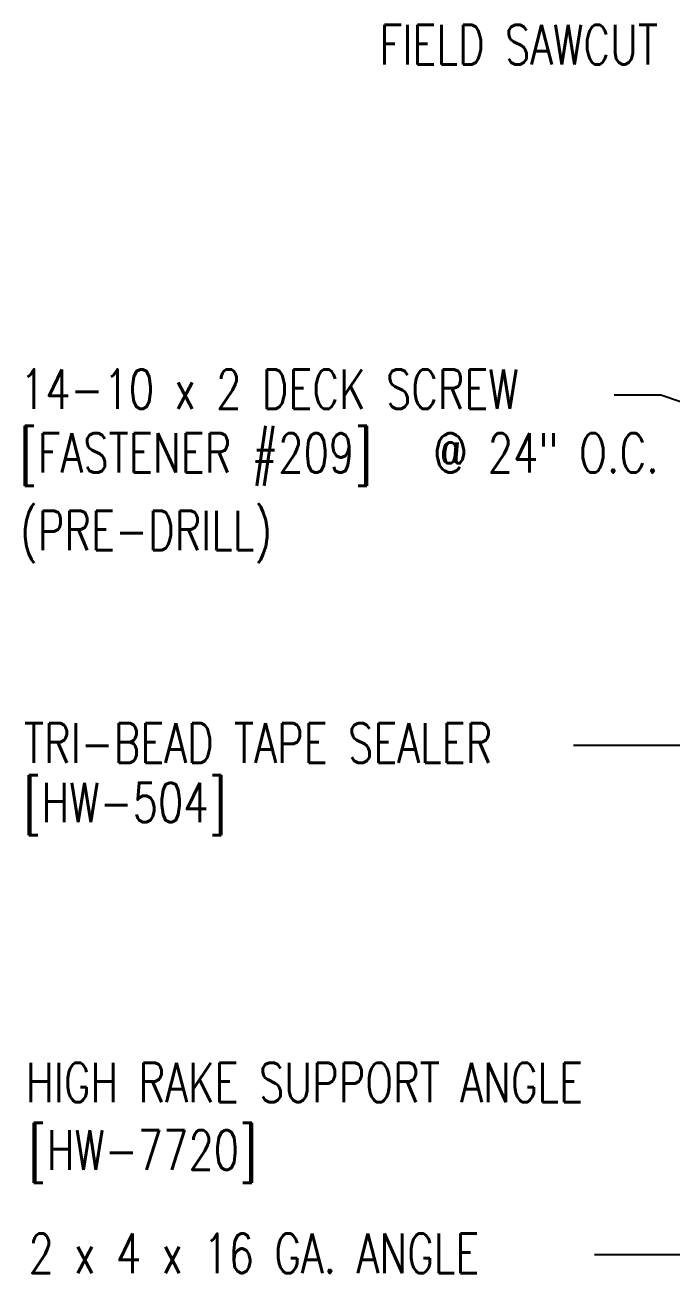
# Model space of a CAD drawing. Extents: x 7.6 to 37.1, y 12.7 to 42.4.
# Drawn here: x 7.68 to 13.83, y 24.68 to 36.56 of the extents above; entities that cross this region are included whole.
import ezdxf

# ---------------------------------------------------------------- set-up
doc = ezdxf.new("R2010")
doc.units = 0
doc.header["$LTSCALE"] = 4
doc.header["$MEASUREMENT"] = 0
doc.layers.add('TEXT', color=2, linetype='CONTINUOUS')
doc.styles.add('TEXT1', font='ROMANS.shx', dxfattribs={"width": 0.75, "height": 0.375})
doc.dimstyles.new('DETAIL$7', dxfattribs={"dimscale": 4, "dimtxt": 0.09375, "dimasz": 0.125, "dimexe": 0.0625, "dimexo": 0.125, "dimgap": 0.0625, "dimtad": 1, "dimdec": 4, "dimzin": 3, "dimdsep": 46, "dimlunit": 4, "dimtxsty": 'TEXT1', "dimcen": 0.0625, "dimclrd": 7, "dimclre": 7, "dimclrt": 2, "dimadec": 0, "dimazin": 0, "dimtfac": 0.59375, "dimtdec": 4, "dimtmove": 2, "dimatfit": 3, "dimfxl": 0, "dimfrac": 2, "dimtolj": 1, "dimtzin": 3, "dimarcsym": 0})

# ---------------------------------------------------------------- blocks, each defined once
blk = doc.blocks.new('FD-f209')
at = {"layer": 'TEXT', "style": 'TEXT1', "width": 0.75}
for s, p in [('14-10 x 2 DECK SCREW', (0.0047, -0.0408)), ('[FASTENER #209]', (0.0047, -0.1926))]:
    blk.add_text(s, height=0.09375, dxfattribs=at).set_placement(p)
blk.add_attdef('(QUANTITY)', (0.9884, -0.1926), '', height=0.0938, dxfattribs=at)

msp = doc.modelspace()

# ---------------------------------------------------------------- block references
at = {"layer": 'TEXT', "xscale": 4, "yscale": 4, "zscale": 4}
msp.add_blockref('FD-f209', (7.61245, 33.07089), dxfattribs=at).add_auto_attribs({'(QUANTITY)': '@ 24" O.C.'})

# ---------------------------------------------------------------- texts
at = {"layer": 'TEXT', "style": 'TEXT1', "width": 0.75}
for s, p in [('FIELD SAWCUT', (11.05414, 36.18802)), ('(PRE-DRILL)', (7.63326, 31.56253)), ('TRI-BEAD TAPE SEALER', (7.66794, 29.53839)), ('[HW-504]', (7.66794, 28.97292)), ('HIGH RAKE SUPPORT ANGLE', (7.68801, 26.30577)), ('[HW-7720]', (7.71658, 25.66288)), ('2 x 4 x 16 GA. ANGLE', (7.71362, 24.67867))]:
    msp.add_text(s, height=0.375, dxfattribs=at).set_placement(p)

# ---------------------------------------------------------------- leaders
at = {"layer": 'TEXT'}
for points in [[(17.91363, 31.62759), (13.73118, 33.03757), (13.28654, 33.03757)], [(19.66789, 31.17201), (18.34422, 29.70218), (12.89923, 29.70218)], [(19.80997, 24.85225), (15.34117, 24.85225), (13.10004, 24.85225)]]:
    msp.add_leader(points, dimstyle='DETAIL$7', dxfattribs=at)

doc.saveas('drawing.dxf')
